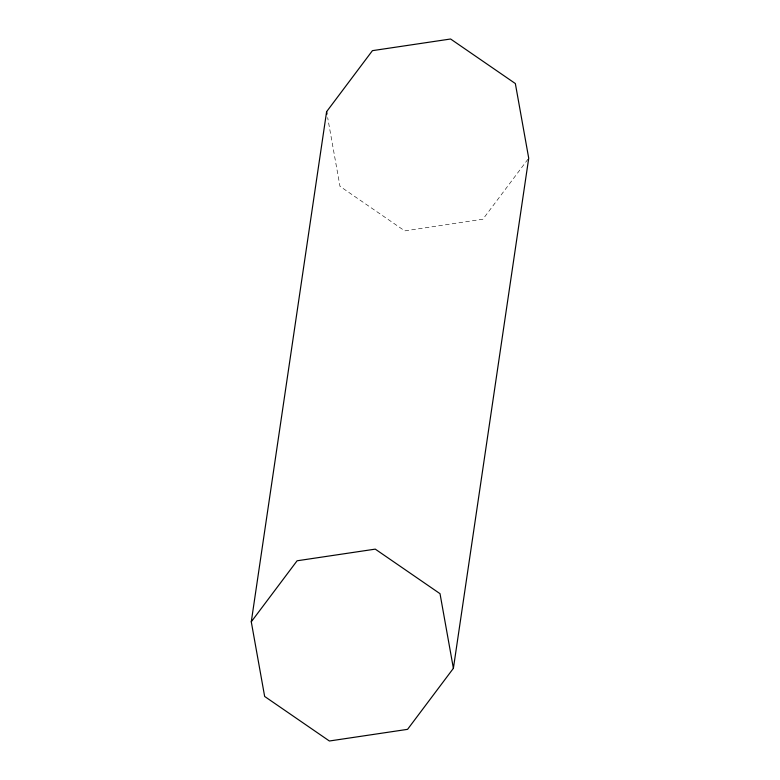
<?xml version="1.0" encoding="UTF-8"?>
<svg xmlns="http://www.w3.org/2000/svg" width="780" height="780" viewBox="0 0 780 780"><rect width="100%" height="100%" fill="white"/><g stroke="black" fill="none" stroke-linecap="round" stroke-linejoin="round"><path stroke-width="0.58" stroke-dasharray="3.9 2.92" d="M527.992 159.169L482.898 219.219L404.723 230.87L339.982 186.322L327.668 117.595"/><path stroke-width="1.17" d="M251.277 621.797L326.606 111.677L372.43 50.651L450.606 39L515.346 83.548L528.723 158.203L453.394 668.323L407.569 729.349L329.394 741L264.654 696.452L251.277 621.797L297.102 560.781L375.277 549.13L440.017 593.678L453.394 668.323M326.606 111.677L327.034 114.046"/></g></svg>
